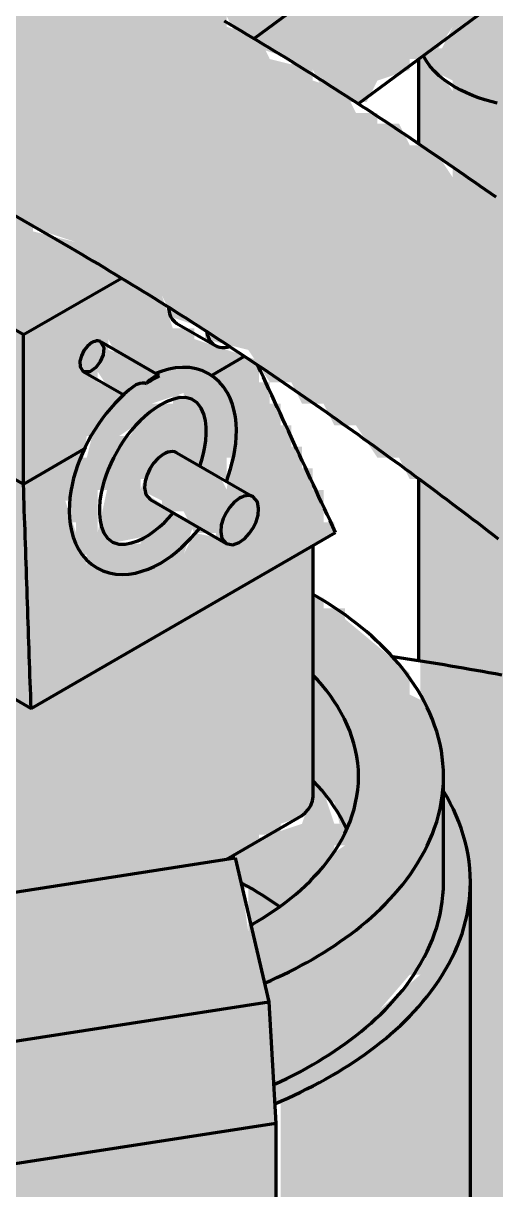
# Model space of a CAD drawing. Header units: millimetres. Extents: x 0 to 420, y 0 to 297.
# Drawn here: x 234.84 to 239.22, y 243.44 to 254.26 of the extents above; entities that cross this region are included whole.
import ezdxf

# ---------------------------------------------------------------- set-up
doc = ezdxf.new("R2010")
doc.units = ezdxf.units.MM
doc.layers.add('01-VISIBLE', color=7, linetype='CONTINUOUS', lineweight=70)
doc.layers.add('13-GRAFICA', color=30, linetype='CONTINUOUS', lineweight=18)

msp = doc.modelspace()

# ---------------------------------------------------------------- hatches: boundary and pattern name
at = {"layer": '13-GRAFICA', "true_color": 0xb21820}
h = msp.add_hatch(color=7, dxfattribs=at)
h.dxf.hatch_style = 1
h.paths.add_polyline_path([(218.526, 240.232), (218.526, 256.132), (218.426, 256.132), (218.426, 256.532), (218.326, 256.532), (218.226, 257.132), (218.126, 257.132), (218.126, 257.332), (218.026, 257.332), (217.826, 257.932), (217.626, 258.032), (217.626, 258.232), (217.326, 258.432), (217.326, 258.632), (217.126, 258.732), (217.126, 258.932), (216.826, 259.132), (216.826, 259.332), (216.626, 259.432), (216.626, 259.632), (216.426, 259.732), (216.426, 259.932), (216.326, 259.932), (216.326, 260.032), (216.126, 260.132), (216.126, 260.332), (215.926, 260.432), (215.826, 260.832), (215.626, 260.932), (215.526, 261.332), (215.326, 261.432), (215.326, 261.632), (215.226, 261.632), (215.226, 261.832), (215.126, 261.832), (215.126, 262.232), (215.026, 262.232), (215.026, 262.532), (214.926, 262.532), (214.926, 263.332), (215.026, 263.332), (215.026, 263.632), (215.126, 263.632), (215.226, 264.132), (215.326, 264.132), (215.626, 264.532), (216.126, 264.632), (216.126, 264.732), (216.426, 264.732), (216.426, 264.832), (218.026, 264.732), (218.026, 264.632), (218.326, 264.632), (218.326, 264.532), (218.626, 264.532), (218.626, 264.432), (218.826, 264.432), (218.826, 264.332), (219.126, 264.332), (219.126, 264.232), (219.326, 264.232), (219.326, 264.132), (219.826, 264.032), (219.926, 263.832), (220.126, 263.832), (220.126, 263.732), (220.326, 263.732), (220.326, 263.632), (220.526, 263.632), (220.526, 263.532), (220.726, 263.532), (220.726, 263.432), (221.326, 263.232), (221.426, 263.032), (222.026, 262.832), (222.126, 262.632), (222.526, 262.532), (222.626, 262.332), (222.826, 262.332), (222.826, 262.232), (223.226, 262.132), (223.326, 261.932), (223.926, 261.732), (224.026, 261.532), (224.626, 261.332), (224.726, 261.132), (225.126, 261.032), (225.226, 260.832), (225.426, 260.832), (225.426, 260.732), (225.826, 260.632), (225.926, 260.432), (226.526, 260.232), (226.626, 260.032), (227.026, 259.932), (227.126, 259.732), (227.326, 259.732), (227.326, 259.632), (227.726, 259.532), (227.826, 259.332), (228.426, 259.132), (228.526, 258.932), (229.126, 258.732), (229.226, 258.532), (229.626, 258.432), (229.726, 258.232), (229.926, 258.232), (229.926, 258.132), (230.326, 258.032), (230.426, 257.832), (231.026, 257.632), (231.126, 257.432), (231.726, 257.232), (231.826, 257.032), (232.226, 256.932), (232.326, 256.732), (232.926, 256.532), (233.026, 256.332), (233.626, 256.132), (233.726, 255.932), (234.126, 255.832), (234.226, 255.632), (234.826, 255.432), (234.926, 255.232), (235.526, 255.032), (235.626, 254.832), (236.226, 254.632), (236.326, 254.432), (236.726, 254.332), (236.726, 254.232), (237.026, 254.132), (237.126, 253.932), (237.526, 253.832), (237.526, 253.732), (237.826, 253.632), (237.926, 253.432), (238.126, 253.432), (238.126, 253.332), (238.326, 253.332), (238.426, 253.132), (238.626, 253.132), (238.826, 252.832), (239.026, 252.832), (239.126, 252.632), (239.326, 252.632), (239.526, 252.332), (239.726, 252.332), (239.826, 252.132), (240.026, 252.132), (240.226, 251.832), (240.426, 251.832), (240.626, 251.532), (240.826, 251.532), (241.126, 251.132), (241.326, 251.132), (241.526, 250.832), (241.726, 250.832), (241.726, 250.732), (241.826, 250.732), (242.126, 250.332), (242.326, 250.332), (242.826, 249.732), (243.026, 249.732), (243.726, 248.932), (243.926, 248.932), (243.926, 248.832), (246.026, 246.832), (246.026, 246.632), (246.826, 245.932), (246.826, 245.732), (246.926, 245.732), (246.926, 245.632), (247.126, 245.532), (247.126, 245.332), (247.526, 245.032), (247.526, 244.832), (247.826, 244.632), (247.826, 244.432), (248.026, 244.332), (248.026, 244.132), (248.226, 244.032), (248.226, 243.832), (248.526, 243.632), (248.526, 243.432), (248.726, 243.332), (248.726, 243.132), (248.926, 243.032), (248.926, 242.832), (249.026, 242.832), (249.026, 242.732), (249.226, 242.632), (249.226, 242.432), (249.426, 242.332), (249.426, 242.132), (249.526, 242.132), (249.626, 241.732), (249.826, 241.632), (249.826, 241.432), (249.926, 241.432), (249.926, 241.232), (250.026, 241.232), (250.026, 241.032), (250.126, 241.032), (250.126, 240.732), (250.226, 240.732), (250.326, 239.932), (250.426, 239.932), (250.426, 239.632), (250.526, 239.632), (250.526, 238.432), (250.626, 238.432), (250.626, 214.132), (250.526, 214.132), (250.526, 213.932), (250.326, 213.932), (250.326, 213.832), (250.126, 213.732), (250.126, 209.332), (249.526, 209.132), (249.426, 208.932), (248.826, 208.732), (248.726, 208.532), (248.326, 208.432), (248.226, 208.232), (247.626, 208.032), (247.626, 207.932), (247.326, 207.832), (247.326, 207.732), (247.026, 207.832), (247.026, 212.932), (247.126, 212.932), (247.126, 213.132), (247.326, 213.232), (247.326, 213.432), (247.526, 213.532), (247.526, 213.732), (247.826, 213.932), (247.826, 214.132), (247.926, 214.132), (248.026, 214.432), (248.126, 214.432), (248.126, 238.032), (248.026, 238.032), (248.026, 239.132), (247.926, 239.132), (247.826, 239.932), (247.726, 239.932), (247.726, 240.132), (247.626, 240.132), (247.426, 240.732), (247.226, 240.832), (247.226, 241.032), (247.026, 241.132), (247.026, 241.332), (246.826, 241.432), (246.826, 241.632), (246.526, 241.832), (246.526, 242.032), (246.326, 242.132), (246.326, 242.332), (246.126, 242.432), (246.126, 242.632), (245.826, 242.832), (245.826, 243.032), (245.626, 243.132), (245.626, 243.332), (245.326, 243.532), (245.326, 243.732), (245.226, 243.732), (245.226, 243.832), (244.926, 244.032), (244.926, 244.232), (244.626, 244.432), (244.626, 244.632), (244.526, 244.632), (241.926, 247.332), (241.726, 247.332), (241.126, 248.032), (240.926, 248.032), (240.426, 248.632), (240.226, 248.632), (240.026, 248.932), (239.826, 248.932), (239.526, 249.332), (239.326, 249.332), (239.126, 249.632), (238.926, 249.632), (238.626, 250.032), (238.426, 250.032), (238.326, 250.232), (238.126, 250.232), (237.926, 250.532), (237.726, 250.532), (237.626, 250.732), (237.426, 250.732), (237.326, 250.932), (237.126, 250.932), (236.926, 251.232), (236.526, 251.332), (236.526, 251.432), (236.226, 251.532), (236.126, 251.732), (235.726, 251.832), (235.626, 252.032), (235.426, 252.032), (235.326, 252.232), (234.726, 252.432), (234.626, 252.632), (234.026, 252.832), (233.926, 253.032), (233.526, 253.132), (233.426, 253.332), (232.826, 253.532), (232.726, 253.732), (232.126, 253.932), (232.026, 254.132), (231.426, 254.332), (231.326, 254.532), (230.926, 254.632), (230.826, 254.832), (230.226, 255.032), (230.126, 255.232), (229.526, 255.432), (229.426, 255.632), (228.826, 255.832), (228.726, 256.032), (228.326, 256.132), (228.226, 256.332), (227.626, 256.532), (227.526, 256.732), (226.926, 256.932), (226.826, 257.132), (226.426, 257.232), (226.326, 257.432), (226.126, 257.432), (226.126, 257.532), (225.726, 257.632), (225.626, 257.832), (225.026, 258.032), (224.926, 258.232), (224.326, 258.432), (224.226, 258.632), (223.826, 258.732), (223.726, 258.932), (223.526, 258.932), (223.526, 259.032), (223.126, 259.132), (223.026, 259.332), (222.426, 259.532), (222.326, 259.732), (221.726, 259.932), (221.626, 260.132), (221.426, 260.132), (221.426, 260.232), (221.226, 260.232), (221.126, 260.432), (220.526, 260.632), (220.426, 260.832), (220.226, 260.832), (220.226, 260.932), (219.626, 261.132), (219.526, 261.332), (219.326, 261.332), (219.326, 261.432), (219.126, 261.432), (219.126, 261.532), (218.926, 261.532), (218.926, 261.632), (218.726, 261.632), (218.726, 261.732), (218.126, 261.932), (218.126, 261.732), (218.326, 261.632), (218.326, 261.432), (218.526, 261.332), (218.526, 261.132), (218.826, 260.932), (218.826, 260.732), (219.026, 260.632), (219.026, 260.432), (219.326, 260.232), (219.326, 260.032), (219.526, 259.932), (219.526, 259.732), (219.626, 259.732), (219.726, 259.432), (219.926, 259.332), (220.026, 258.932), (220.226, 258.832), (220.226, 258.632), (220.326, 258.632), (220.326, 258.432), (220.426, 258.432), (220.426, 258.232), (220.526, 258.232), (220.526, 258.032), (220.626, 258.032), (220.726, 257.332), (220.826, 257.332), (220.826, 256.932), (220.926, 256.932), (220.926, 256.532), (221.026, 256.532), (221.026, 255.232), (221.126, 255.232), (221.126, 242.532), (221.026, 242.532), (220.826, 242.232), (220.626, 242.232), (220.626, 242.132), (220.526, 242.132), (219.526, 241.032), (219.326, 241.032), (218.626, 240.232)])
h = msp.add_hatch(color=7, dxfattribs=at)
h.dxf.hatch_style = 1
h.paths.add_polyline_path([(237.026, 254.132), (236.826, 254.132), (236.726, 254.332), (236.326, 254.432), (236.326, 254.632), (236.526, 254.632), (236.726, 254.932), (236.926, 254.932), (237.126, 255.232), (237.326, 255.232), (237.526, 255.532), (237.726, 255.532), (237.926, 255.832), (238.126, 255.832), (238.326, 256.132), (238.526, 256.132), (238.626, 256.332), (238.826, 256.332), (239.026, 256.632), (239.226, 256.632), (239.426, 256.932), (239.626, 256.932), (239.826, 257.232), (240.026, 257.232), (240.226, 257.532), (240.426, 257.532), (240.626, 257.832), (240.826, 257.832), (240.926, 258.032), (241.126, 258.032), (241.326, 258.332), (241.526, 258.332), (241.726, 258.632), (241.926, 258.632), (242.126, 258.932), (242.326, 258.932), (242.526, 259.232), (242.726, 259.232), (242.726, 259.332), (242.926, 259.432), (242.926, 259.632), (242.726, 259.632), (242.726, 259.732), (242.526, 259.832), (242.526, 260.632), (242.626, 260.632), (242.726, 261.032), (242.926, 261.132), (242.926, 261.332), (243.126, 261.332), (243.226, 261.532), (243.826, 261.632), (243.826, 261.532), (244.226, 261.432), (244.326, 261.232), (244.926, 261.032), (245.026, 260.832), (245.426, 260.732), (245.526, 260.532), (246.126, 260.332), (246.226, 260.132), (246.826, 259.932), (246.826, 259.832), (247.126, 259.632), (247.126, 258.832), (247.026, 258.832), (247.026, 258.632), (246.926, 258.632), (246.926, 258.432), (246.726, 258.332), (246.626, 258.032), (246.426, 258.032), (246.426, 257.932), (246.226, 257.932), (246.226, 257.832), (245.826, 257.832), (245.726, 258.032), (245.526, 258.032), (245.526, 258.132), (245.126, 258.232), (245.026, 258.432), (244.626, 258.532), (244.426, 258.232), (244.226, 258.232), (244.226, 258.132), (244.126, 258.132), (244.026, 257.932), (243.826, 257.932), (243.626, 257.632), (243.426, 257.632), (243.326, 257.432), (243.126, 257.432), (242.926, 257.132), (242.726, 257.132), (242.526, 256.832), (242.326, 256.832), (242.126, 256.532), (241.926, 256.532), (241.926, 256.432), (241.826, 256.432), (241.726, 256.232), (241.526, 256.232), (241.326, 255.932), (241.126, 255.932), (241.026, 255.732), (240.826, 255.732), (240.626, 255.432), (240.426, 255.432), (240.226, 255.132), (240.026, 255.132), (239.826, 254.832), (239.626, 254.832), (239.426, 254.532), (239.226, 254.532), (239.026, 254.232), (238.826, 254.232), (238.626, 253.932), (238.426, 253.932), (238.426, 253.832), (238.126, 253.732), (238.026, 253.532), (237.826, 253.532), (237.826, 253.632), (237.626, 253.632), (237.526, 253.832), (237.326, 253.832), (237.326, 253.932), (237.026, 254.032)])
at = {"layer": '13-GRAFICA', "true_color": 0x202020}
h = msp.add_hatch(color=7, dxfattribs=at)
h.dxf.hatch_style = 1
h.paths.add_polyline_path([(238.626, 254.032), (238.726, 254.032), (238.826, 254.232), (239.026, 254.232), (239.226, 254.532), (239.426, 254.532), (239.626, 254.832), (239.826, 254.832), (240.026, 255.132), (240.226, 255.132), (240.426, 255.432), (240.626, 255.432), (240.626, 255.532), (240.826, 255.632), (240.826, 253.932), (240.726, 253.932), (240.526, 253.632), (239.526, 253.432), (239.526, 253.532), (239.026, 253.532), (239.026, 253.632), (238.826, 253.632), (238.826, 253.732), (238.626, 253.832)])
h = msp.add_hatch(color=7, dxfattribs=at)
h.dxf.hatch_style = 1
h.paths.add_polyline_path([(239.826, 252.132), (239.726, 252.332), (239.526, 252.332), (239.326, 252.632), (239.126, 252.632), (239.026, 252.832), (238.826, 252.832), (238.826, 252.932), (238.526, 253.132), (238.526, 253.932), (238.626, 253.932), (238.826, 253.632), (239.026, 253.632), (239.026, 253.532), (239.526, 253.532), (239.526, 253.432), (240.326, 253.532), (240.326, 253.632), (240.526, 253.632), (240.526, 253.732), (240.826, 253.932), (240.826, 251.532), (240.626, 251.532), (240.426, 251.832), (240.126, 251.932), (240.026, 252.132)])
at = {"layer": '13-GRAFICA', "true_color": 0xcba23e}
h = msp.add_hatch(color=7, dxfattribs=at)
h.dxf.hatch_style = 1
h.paths.add_polyline_path([(233.926, 249.332), (233.726, 249.432), (233.726, 249.632), (233.626, 249.632), (233.226, 250.132), (233.026, 250.132), (232.926, 250.332), (232.526, 250.412), (232.526, 253.032), (232.526, 253.132), (232.526, 253.232), (232.626, 253.232), (232.626, 253.132), (233.226, 253.432), (233.226, 253.332), (233.426, 253.332), (233.526, 253.132), (233.726, 253.132), (233.726, 253.032), (234.026, 252.932), (233.826, 252.632), (233.626, 252.632), (233.526, 252.432), (233.326, 252.432), (233.426, 251.232), (233.526, 251.232), (233.726, 250.932), (233.926, 250.932), (233.926, 251.932), (234.226, 252.032), (234.226, 252.132), (234.426, 252.132), (234.426, 252.232), (234.726, 252.332), (234.726, 252.432), (234.926, 252.432), (234.926, 252.332), (235.226, 252.257), (235.226, 249.832), (235.226, 246.232), (234.626, 246.232), (234.626, 246.132), (234.026, 246.132), (234.026, 246.032), (233.826, 246.032), (233.826, 246.232), (234.126, 246.332), (234.126, 246.432), (234.426, 246.632), (234.426, 246.932), (234.526, 246.932), (234.526, 248.032), (234.426, 248.032), (234.426, 248.332), (234.326, 248.332), (234.326, 248.632), (234.226, 248.632), (234.026, 249.232), (233.926, 249.232)])
h = msp.add_hatch(color=7, dxfattribs=at)
h.dxf.hatch_style = 1
h.paths.add_polyline_path([(235.326, 252.232), (235.426, 252.032), (235.626, 252.032), (235.726, 251.832), (236.126, 251.732), (236.226, 251.432), (236.426, 251.432), (236.426, 251.332), (237.026, 251.132), (237.026, 250.932), (237.026, 249.832), (236.726, 249.932), (236.826, 250.732), (236.726, 250.732), (236.626, 251.032), (235.926, 251.032), (235.926, 251.132), (235.726, 251.132), (235.626, 251.332), (235.426, 251.332), (235.326, 251.032), (235.526, 251.032), (235.526, 250.932), (235.726, 250.832), (235.726, 250.732), (235.526, 250.632), (235.526, 250.432), (235.426, 250.432), (235.326, 249.832), (235.226, 249.832), (235.226, 252.257)])
at = {"layer": '13-GRAFICA', "true_color": 0xd6d9de}
h = msp.add_hatch(color=7, dxfattribs=at)
h.dxf.hatch_style = 1
h.paths.add_polyline_path([(235.926, 249.132), (235.426, 249.232), (235.426, 249.332), (235.326, 249.332), (235.326, 249.632), (235.226, 249.632), (235.326, 250.232), (235.426, 250.232), (235.526, 250.632), (235.726, 250.732), (235.526, 251.032), (235.326, 251.032), (235.426, 251.332), (235.626, 251.332), (235.626, 251.232), (235.926, 251.132), (235.926, 251.032), (236.626, 251.032), (236.726, 250.732), (236.826, 250.732), (236.826, 250.232), (236.726, 250.232), (236.726, 250.032), (236.526, 250.132), (236.526, 250.732), (236.326, 250.732), (236.326, 250.832), (236.026, 250.732), (236.026, 250.632), (235.726, 250.432), (235.626, 249.932), (235.526, 249.932), (235.526, 249.532), (235.626, 249.532), (235.626, 249.432), (235.926, 249.432), (235.926, 249.532), (236.126, 249.532), (236.226, 249.732), (236.426, 249.632), (236.326, 249.332), (235.926, 249.232)])
at = {"layer": '13-GRAFICA', "true_color": 0xcba23e}
h = msp.add_hatch(color=7, dxfattribs=at)
h.dxf.hatch_style = 1
h.paths.add_polyline_path([(237.126, 250.932), (237.126, 250.732), (237.226, 250.732), (237.226, 250.532), (237.326, 250.532), (237.326, 250.332), (237.426, 250.332), (237.426, 250.132), (237.526, 250.132), (237.526, 249.932), (237.626, 249.932), (237.626, 249.632), (237.726, 249.632), (237.726, 249.532), (237.526, 249.432), (237.526, 246.932), (237.226, 246.832), (237.226, 246.732), (237.026, 246.732), (237.026, 249.832), (237.026, 250.932)])
h = msp.add_hatch(color=7, dxfattribs=at)
h.dxf.hatch_style = 1
h.paths.add_polyline_path([(235.726, 250.432), (235.826, 250.432), (236.026, 250.732), (236.226, 250.732), (236.226, 250.832), (236.526, 250.732), (236.526, 250.132), (236.426, 250.132), (236.426, 250.232), (236.026, 250.232), (236.026, 250.032), (235.926, 250.032), (235.926, 249.932), (236.226, 249.732), (236.126, 249.532), (235.626, 249.432), (235.626, 249.532), (235.526, 249.532)])
at = {"layer": '13-GRAFICA', "true_color": 0xffd200}
h = msp.add_hatch(color=7, dxfattribs=at)
h.dxf.hatch_style = 1
h.paths.add_polyline_path([(236.626, 249.532), (236.426, 249.532), (236.326, 249.732), (236.126, 249.732), (236.126, 249.832), (235.926, 249.932), (236.026, 250.232), (236.426, 250.232), (236.426, 250.132), (236.626, 250.132), (236.726, 249.932), (237.026, 249.832), (236.926, 249.432), (236.626, 249.432)])
at = {"layer": '13-GRAFICA', "true_color": 0x202020}
h = msp.add_hatch(color=7, dxfattribs=at)
h.dxf.hatch_style = 1
h.paths.add_polyline_path([(238.526, 250.032), (238.626, 250.032), (238.926, 249.632), (239.126, 249.632), (239.326, 249.332), (239.526, 249.332), (239.826, 248.932), (240.026, 248.932), (240.226, 248.632), (240.426, 248.632), (240.426, 248.532), (240.526, 248.532), (240.926, 248.032), (241.126, 248.032), (241.426, 247.632), (240.026, 247.732), (240.026, 247.832), (238.626, 247.832), (238.626, 247.932), (238.526, 247.932)])
at = {"layer": '13-GRAFICA', "true_color": 0xcba23e}
h = msp.add_hatch(color=7, dxfattribs=at)
h.dxf.hatch_style = 1
h.paths.add_polyline_path([(237.026, 246.632), (236.826, 246.632), (236.826, 246.532), (236.626, 246.532), (236.626, 246.432), (235.926, 246.432), (235.926, 246.332), (235.326, 246.332), (235.326, 246.232), (235.226, 246.232), (235.226, 249.832), (235.426, 249.232), (235.926, 249.132), (235.926, 249.232), (236.326, 249.332), (236.426, 249.532), (236.926, 249.432), (237.026, 249.832), (237.026, 246.732)])
h = msp.add_hatch(color=7, dxfattribs=at)
h.dxf.hatch_style = 1
h.paths.add_polyline_path([(237.126, 245.332), (237.026, 245.332), (237.026, 245.832), (236.926, 245.832), (236.926, 245.932), (237.126, 245.932), (237.326, 246.232), (237.526, 246.232), (237.526, 246.432), (237.826, 246.632), (237.726, 247.032), (237.526, 247.132), (237.526, 248.932), (237.626, 248.932), (237.626, 248.832), (237.826, 248.832), (237.826, 248.732), (238.426, 248.232), (238.426, 248.032), (238.626, 247.932), (238.626, 247.632), (238.726, 247.632), (238.726, 245.932), (238.626, 245.932), (238.526, 245.432), (238.426, 245.432), (237.826, 244.732), (237.626, 244.732), (237.526, 244.532), (237.226, 244.532), (237.226, 244.432), (237.126, 244.432)])
at = {"layer": '13-GRAFICA', "true_color": 0xb21820}
h = msp.add_hatch(color=7, dxfattribs=at)
h.dxf.hatch_style = 1
h.paths.add_polyline_path([(219.526, 241.032), (220.626, 242.232), (220.826, 242.232), (221.826, 243.332), (222.026, 243.332), (223.126, 244.532), (223.326, 244.532), (224.426, 245.732), (224.626, 245.732), (224.626, 245.832), (224.726, 245.832), (225.626, 246.832), (225.826, 246.832), (226.026, 247.132), (226.626, 247.132), (226.626, 247.232), (227.226, 247.232), (227.226, 247.332), (227.926, 247.332), (227.926, 247.432), (230.026, 247.432), (230.026, 247.532), (230.426, 247.532), (230.426, 247.032), (230.326, 247.032), (230.326, 246.732), (230.226, 246.732), (230.226, 242.832), (230.326, 242.832), (230.526, 242.232), (230.626, 242.232), (231.126, 241.632), (231.726, 241.432), (231.826, 241.232), (232.126, 241.232), (232.126, 241.132), (232.426, 241.132), (232.426, 241.032), (232.726, 241.032), (232.726, 240.932), (233.726, 240.832), (233.726, 240.732), (235.326, 240.732), (235.326, 240.832), (236.026, 240.832), (236.026, 240.932), (236.826, 241.032), (236.826, 241.132), (237.026, 241.132), (237.026, 241.232), (237.326, 241.232), (237.326, 241.332), (237.726, 241.432), (237.726, 241.532), (238.026, 241.632), (238.226, 241.932), (238.426, 241.932), (238.426, 242.132), (238.726, 242.332), (238.726, 242.532), (238.826, 242.532), (238.826, 242.732), (238.926, 242.732), (238.926, 243.132), (239.026, 243.132), (239.026, 246.232), (238.926, 246.232), (238.926, 246.832), (238.826, 246.832), (238.826, 247.032), (238.726, 247.032), (238.726, 247.632), (238.626, 247.632), (238.626, 247.832), (240.026, 247.832), (240.026, 247.732), (240.826, 247.732), (240.826, 247.632), (241.426, 247.632), (241.426, 247.532), (241.626, 247.532), (241.826, 247.232), (242.026, 247.232), (242.026, 247.132), (244.626, 244.632), (244.626, 244.432), (244.926, 244.232), (244.926, 244.032), (245.326, 243.732), (245.326, 243.532), (245.626, 243.332), (245.626, 243.132), (245.826, 243.032), (245.826, 242.832), (246.126, 242.632), (246.126, 242.432), (246.326, 242.332), (246.326, 242.132), (246.526, 242.032), (246.526, 241.832), (246.826, 241.632), (246.826, 241.432), (247.026, 241.332), (247.026, 241.132), (247.226, 241.032), (247.226, 240.832), (247.426, 240.732), (247.426, 240.532), (247.526, 240.532), (247.526, 240.332), (247.626, 240.332), (247.626, 240.132), (247.726, 240.132), (247.726, 239.932), (247.826, 239.932), (247.826, 239.532), (247.926, 239.532), (247.926, 239.132), (248.026, 239.132), (248.026, 238.032), (248.126, 238.032), (248.126, 225.332), (247.826, 225.232), (247.826, 225.132), (247.626, 225.132), (247.626, 225.032), (247.426, 225.032), (247.426, 224.932), (247.226, 224.932), (247.226, 224.832), (246.926, 224.832), (246.926, 224.732), (246.726, 224.732), (246.726, 224.632), (246.526, 224.632), (246.526, 224.532), (246.326, 224.532), (246.326, 224.432), (246.126, 224.432), (246.126, 224.332), (245.826, 224.332), (245.826, 224.232), (245.626, 224.232), (245.626, 224.132), (245.426, 224.132), (245.426, 224.032), (245.226, 224.032), (245.226, 223.932), (245.026, 223.932), (245.026, 223.832), (244.726, 223.832), (244.726, 223.732), (244.226, 223.632), (244.226, 223.532), (243.426, 223.432), (243.426, 223.332), (243.126, 223.332), (243.126, 223.232), (242.726, 223.232), (242.726, 223.132), (242.326, 223.132), (242.326, 223.032), (241.926, 223.032), (241.926, 222.932), (240.726, 222.732), (240.726, 222.632), (240.426, 222.632), (240.426, 222.532), (238.726, 222.432), (238.726, 222.332), (237.726, 222.332), (237.726, 222.232), (236.826, 222.232), (236.826, 222.132), (235.826, 222.132), (235.826, 222.032), (235.326, 222.032), (235.326, 222.132), (230.826, 222.232), (230.826, 222.332), (229.726, 222.432), (229.726, 222.532), (229.226, 222.532), (229.226, 222.632), (228.626, 222.632), (228.626, 222.732), (228.126, 222.732), (228.126, 222.832), (226.926, 222.932), (226.926, 223.032), (226.626, 223.032), (226.626, 223.132), (226.326, 223.132), (226.326, 223.232), (226.026, 223.232), (226.026, 223.332), (225.726, 223.332), (225.726, 223.432), (224.826, 223.632), (224.826, 223.732), (224.626, 223.732), (224.626, 223.832), (224.326, 223.832), (224.326, 223.932), (224.026, 223.932), (224.026, 224.032), (223.726, 224.032), (223.726, 224.132), (222.826, 224.332), (222.726, 224.532), (222.126, 224.732), (222.026, 224.932), (221.626, 225.032), (221.526, 225.232), (220.926, 225.432), (220.826, 225.632), (220.226, 225.832), (220.126, 226.032), (219.726, 226.132), (219.426, 226.532), (219.226, 226.532), (219.226, 226.632), (217.026, 228.732), (217.026, 228.932), (216.926, 228.932), (216.926, 229.132), (216.726, 229.232), (216.726, 229.432), (216.626, 229.432), (216.426, 230.032), (216.226, 230.132), (216.226, 230.332), (216.126, 230.332), (216.126, 230.532), (216.026, 230.532), (216.026, 230.732), (215.926, 230.732), (215.726, 231.332), (215.626, 231.332), (215.526, 231.632), (215.426, 231.632), (215.126, 234.632), (215.226, 234.632), (215.226, 235.032), (215.326, 235.032), (215.326, 235.332), (215.426, 235.332), (215.426, 235.632), (215.526, 235.632), (215.526, 236.032), (215.626, 236.032), (215.626, 236.332), (215.726, 236.332), (215.826, 237.032), (215.926, 237.032), (216.026, 237.432), (216.526, 237.832), (216.526, 238.032), (216.926, 238.332), (216.926, 238.532), (217.326, 238.832), (217.326, 239.032), (217.826, 239.432), (217.826, 239.632), (217.926, 239.632), (218.126, 239.932), (218.326, 239.932), (219.326, 241.032)])
h = msp.add_hatch(color=7, dxfattribs=at)
h.dxf.hatch_style = 1
h.paths.add_polyline_path([(236.826, 246.232), (236.826, 246.632), (237.426, 246.832), (237.526, 247.132), (237.626, 247.132), (237.726, 246.832), (237.826, 246.832), (237.826, 246.632), (237.726, 246.632), (237.726, 246.532), (237.526, 246.432), (237.526, 246.232), (237.326, 246.232), (237.126, 245.932), (236.926, 245.932), (236.926, 246.232)])
h = msp.add_hatch(color=7, dxfattribs=at)
h.dxf.hatch_style = 1
h.paths.add_polyline_path([(230.226, 246.732), (230.326, 246.732), (230.326, 247.032), (230.426, 247.032), (230.526, 245.732), (230.626, 245.732), (230.726, 245.332), (230.826, 245.332), (231.226, 244.832), (231.426, 244.832), (231.526, 244.632), (231.726, 244.632), (231.726, 244.532), (231.926, 244.532), (231.926, 244.432), (232.126, 244.432), (232.126, 244.332), (232.426, 244.332), (232.426, 244.232), (232.626, 244.232), (232.626, 244.132), (233.626, 244.032), (233.626, 243.932), (234.226, 243.932), (234.226, 243.732), (234.326, 243.732), (234.326, 241.932), (234.426, 241.932), (234.426, 242.032), (235.026, 242.032), (235.026, 242.132), (235.626, 242.132), (235.626, 242.232), (236.326, 242.232), (236.326, 242.332), (237.226, 242.432), (237.226, 244.232), (237.126, 244.232), (237.126, 244.432), (237.226, 244.432), (237.226, 244.532), (237.526, 244.532), (237.626, 244.732), (237.826, 244.732), (237.826, 244.832), (238.526, 245.432), (238.626, 245.932), (238.726, 245.932), (238.726, 247.032), (238.826, 247.032), (238.826, 246.832), (238.926, 246.832), (238.926, 246.232), (239.026, 246.232), (239.026, 243.132), (238.926, 243.132), (238.926, 242.732), (238.826, 242.732), (238.726, 242.332), (238.426, 242.132), (238.426, 241.932), (238.226, 241.932), (238.026, 241.632), (237.826, 241.632), (237.726, 241.432), (237.526, 241.432), (237.526, 241.332), (237.326, 241.332), (237.326, 241.232), (237.026, 241.232), (237.026, 241.132), (236.426, 241.032), (236.426, 240.932), (236.026, 240.932), (236.026, 240.832), (235.326, 240.832), (235.326, 240.732), (233.726, 240.732), (233.726, 240.832), (232.726, 240.932), (232.726, 241.032), (231.826, 241.232), (231.726, 241.432), (231.126, 241.632), (231.126, 241.732), (230.526, 242.232), (230.526, 242.432), (230.426, 242.432), (230.426, 242.632), (230.326, 242.632), (230.326, 242.832), (230.226, 242.832)])
at = {"layer": '13-GRAFICA', "true_color": 0xc81e2d}
h = msp.add_hatch(color=7, dxfattribs=at)
h.dxf.hatch_style = 1
h.paths.add_polyline_path([(234.326, 241.932), (234.226, 244.932), (234.126, 244.932), (234.126, 245.332), (234.026, 245.332), (233.926, 246.032), (234.026, 246.032), (234.026, 246.132), (234.626, 246.132), (234.626, 246.232), (235.326, 246.232), (235.326, 246.332), (235.926, 246.332), (235.926, 246.432), (236.626, 246.432), (236.626, 246.532), (236.826, 246.532), (236.926, 245.832), (237.026, 245.832), (237.026, 245.332), (237.126, 245.332), (237.226, 242.432), (236.326, 242.332), (236.326, 242.232), (235.626, 242.232), (235.626, 242.132), (235.026, 242.132), (235.026, 242.032), (234.426, 242.032), (234.426, 241.932)])

# ---------------------------------------------------------------- linework, layer by layer
at = {"layer": '01-VISIBLE'}
for p, q in [((219.905, 261.053), (235.278, 252.178)), ((236.981, 254.122), (244.583, 259.744)), ((237.948, 253.517), (244.727, 258.531)), ((238.507, 253.931), (238.507, 253.147)), ((233.919, 251.904), (234.838, 251.373)), ((234.838, 251.373), (235.748, 251.899)), ((236.264, 251.476), (236.618, 251.272)), ((234.838, 249.985), (234.838, 251.373)), ((235.554, 251.308), (236.069, 251.011)), ((236.584, 250.994), (236.892, 251.172)), ((235.394, 251.031), (235.769, 250.815)), ((236.071, 250.697), (236.149, 250.742)), ((233.919, 250.516), (234.838, 249.985)), ((234.838, 249.985), (235.403, 250.312)), ((236.264, 250.275), (236.971, 249.867)), ((238.507, 250.038), (238.507, 248.345)), ((236.014, 249.842), (236.721, 249.434)), ((237.384, 249.332), (237.737, 249.536)), ((237.53, 247.087), (237.53, 249.417)), ((235.262, 248.108), (237.384, 249.332)), ((234.555, 248.108), (234.909, 247.903)), ((234.909, 247.903), (235.262, 248.108)), ((238.741, 246.291), (238.741, 247.271)), ((236.726, 246.503), (237.384, 246.883)), ((233.906, 246.067), (236.804, 246.515)), ((236.804, 246.515), (237.119, 245.179)), ((238.991, 243.27), (238.991, 246.291)), ((234.221, 244.73), (237.119, 245.179)), ((237.119, 245.179), (237.184, 244.05)), ((237.184, 244.05), (234.286, 243.602)), ((237.184, 244.05), (237.184, 242.415))]:
    msp.add_line(p, q, dxfattribs=at)
for points in [[(236.704, 254.286), (236.756, 254.256), (236.808, 254.225), (236.859, 254.195), (236.911, 254.164), (236.963, 254.133), (237.014, 254.102), (237.066, 254.071), (237.117, 254.04), (237.168, 254.008), (237.22, 253.977), (237.271, 253.946), (237.322, 253.914), (237.373, 253.882), (237.424, 253.85), (237.475, 253.819), (237.526, 253.787), (237.577, 253.755), (237.628, 253.722), (237.679, 253.69), (237.729, 253.658), (237.78, 253.625), (237.831, 253.593), (237.881, 253.56), (237.932, 253.528), (237.982, 253.495), (238.033, 253.462), (238.083, 253.429), (238.133, 253.396), (238.183, 253.363), (238.234, 253.33), (238.284, 253.297), (238.334, 253.263), (238.384, 253.23), (238.434, 253.196), (238.484, 253.163), (238.534, 253.129), (238.583, 253.096), (238.633, 253.062), (238.683, 253.028), (238.733, 252.994), (238.782, 252.96), (238.832, 252.926), (238.881, 252.892), (238.931, 252.858), (238.98, 252.823), (239.03, 252.789), (239.079, 252.755), (239.128, 252.72), (239.177, 252.686), (239.227, 252.651)], [(239.24, 253.521), (239.181, 253.536), (239.124, 253.553), (239.066, 253.572), (239.01, 253.593), (238.955, 253.617), (238.9, 253.643), (238.848, 253.672), (238.796, 253.704), (238.747, 253.738), (238.701, 253.776), (238.657, 253.818), (238.617, 253.863), (238.581, 253.912), (238.552, 253.964)], [(239.24, 253.521), (239.181, 253.536), (239.124, 253.553), (239.066, 253.572), (239.01, 253.593), (238.955, 253.617), (238.9, 253.643), (238.848, 253.672), (238.796, 253.704), (238.747, 253.738), (238.701, 253.776), (238.657, 253.818), (238.617, 253.863), (238.581, 253.912), (238.552, 253.964)], [(235.278, 252.178), (235.33, 252.147), (235.382, 252.117), (235.434, 252.087), (235.485, 252.056), (235.537, 252.026), (235.589, 251.995), (235.64, 251.964), (235.692, 251.933), (235.743, 251.902), (235.794, 251.871), (235.846, 251.84), (235.897, 251.809), (235.948, 251.777), (235.999, 251.746), (236.05, 251.714), (236.101, 251.682), (236.152, 251.65), (236.203, 251.618), (236.254, 251.586), (236.304, 251.554), (236.355, 251.522), (236.406, 251.489), (236.456, 251.457), (236.507, 251.424), (236.557, 251.392), (236.607, 251.359), (236.658, 251.326), (236.708, 251.293), (236.758, 251.26), (236.808, 251.227), (236.858, 251.194), (236.908, 251.161), (236.958, 251.128), (237.008, 251.094), (237.058, 251.061), (237.108, 251.027), (237.158, 250.994), (237.207, 250.96), (237.257, 250.926), (237.307, 250.892), (237.356, 250.858), (237.406, 250.824), (237.455, 250.79), (237.504, 250.756), (237.554, 250.722), (237.603, 250.687), (237.652, 250.653), (237.701, 250.618), (237.75, 250.584), (237.8, 250.549), (237.849, 250.514), (237.898, 250.48), (237.946, 250.445), (237.995, 250.41), (238.044, 250.375), (238.093, 250.34), (238.142, 250.305), (238.19, 250.27), (238.239, 250.234), (238.287, 250.199), (238.336, 250.164), (238.384, 250.128), (238.433, 250.093), (238.481, 250.057), (238.529, 250.021), (238.578, 249.985), (238.626, 249.95), (238.674, 249.914), (238.722, 249.878), (238.77, 249.842), (238.818, 249.806), (238.866, 249.77), (238.914, 249.733), (238.962, 249.697), (239.01, 249.661), (239.058, 249.625), (239.105, 249.588), (239.153, 249.552), (239.201, 249.515), (239.248, 249.478)], [(236.183, 251.631), (236.187, 251.601), (236.194, 251.571), (236.205, 251.543), (236.22, 251.517), (236.24, 251.494), (236.264, 251.476)], [(235.394, 251.031), (235.459, 251.031), (235.514, 251.07), (235.554, 251.123), (235.581, 251.185), (235.587, 251.252), (235.554, 251.308)], [(235.554, 251.308), (235.542, 251.313), (235.528, 251.315), (235.514, 251.315), (235.5, 251.311), (235.487, 251.306), (235.474, 251.3)], [(236.539, 251.404), (236.544, 251.378), (236.553, 251.352), (236.564, 251.329), (236.578, 251.307), (236.597, 251.287), (236.618, 251.272)], [(235.474, 251.3), (235.433, 251.267), (235.4, 251.225), (235.376, 251.178), (235.363, 251.126), (235.365, 251.073), (235.394, 251.031)], [(236.618, 251.272), (236.639, 251.262), (236.662, 251.256), (236.685, 251.253), (236.708, 251.254), (236.731, 251.257), (236.754, 251.263)], [(237.737, 249.536), (237.711, 249.592), (237.686, 249.647), (237.66, 249.703), (237.634, 249.758), (237.608, 249.814), (237.583, 249.869), (237.557, 249.925), (237.531, 249.98), (237.505, 250.036), (237.48, 250.091), (237.454, 250.146), (237.428, 250.202), (237.402, 250.257), (237.376, 250.313), (237.351, 250.368), (237.325, 250.424), (237.299, 250.479), (237.273, 250.535), (237.248, 250.59), (237.222, 250.646), (237.196, 250.701), (237.17, 250.757), (237.144, 250.812), (237.119, 250.867), (237.093, 250.923), (237.067, 250.978), (237.041, 251.034), (237.016, 251.089)], [(236.099, 250.988), (236.089, 250.989), (236.079, 250.988), (236.068, 250.986), (236.059, 250.982), (236.049, 250.978), (236.04, 250.973)], [(236.099, 250.988), (236.089, 250.983), (236.079, 250.978), (236.069, 250.973), (236.06, 250.968), (236.05, 250.963), (236.04, 250.957)], [(236.065, 251.012), (236.066, 251.012), (236.066, 251.012), (236.067, 251.012), (236.067, 251.012), (236.068, 251.011), (236.069, 251.011)], [(236.56, 251.009), (236.503, 251.036), (236.442, 251.056), (236.379, 251.067), (236.315, 251.069), (236.251, 251.065), (236.188, 251.053), (236.126, 251.035), (236.066, 251.012)], [(236.069, 251.011), (236.074, 251.007), (236.078, 251.003), (236.083, 250.999), (236.088, 250.995), (236.094, 250.992), (236.099, 250.988)], [(236.723, 250.011), (236.744, 250.068), (236.762, 250.126), (236.778, 250.185), (236.792, 250.244), (236.803, 250.304), (236.811, 250.364), (236.815, 250.425), (236.817, 250.486), (236.814, 250.547), (236.807, 250.608), (236.796, 250.667), (236.779, 250.726), (236.757, 250.783), (236.73, 250.837), (236.696, 250.888), (236.656, 250.934), (236.611, 250.975), (236.56, 251.009)], [(235.87, 250.898), (235.821, 250.86), (235.774, 250.82), (235.73, 250.778), (235.687, 250.734), (235.646, 250.688), (235.606, 250.64), (235.569, 250.591), (235.534, 250.541), (235.5, 250.49), (235.468, 250.437), (235.439, 250.383), (235.411, 250.328), (235.385, 250.272), (235.361, 250.215), (235.34, 250.158), (235.321, 250.099), (235.304, 250.04), (235.29, 249.98), (235.279, 249.92), (235.27, 249.859), (235.265, 249.797), (235.264, 249.736), (235.266, 249.674), (235.273, 249.613), (235.284, 249.553), (235.3, 249.493), (235.322, 249.436), (235.35, 249.381), (235.383, 249.329), (235.423, 249.283), (235.469, 249.242), (235.52, 249.207)], [(235.87, 250.898), (235.886, 250.909), (235.904, 250.917), (235.923, 250.923), (235.943, 250.927), (235.963, 250.927), (235.981, 250.92)], [(236.04, 250.973), (236.029, 250.966), (236.018, 250.958), (236.008, 250.95), (235.999, 250.94), (235.99, 250.931), (235.981, 250.92)], [(236.04, 250.957), (236.03, 250.951), (236.02, 250.945), (236.01, 250.939), (236.001, 250.933), (235.991, 250.927), (235.981, 250.92)], [(236.477, 250.153), (236.495, 250.211), (236.511, 250.271), (236.523, 250.331), (236.532, 250.392), (236.536, 250.453), (236.535, 250.515), (236.529, 250.576), (236.514, 250.635), (236.49, 250.692), (236.453, 250.741), (236.403, 250.775), (236.343, 250.789), (236.282, 250.786), (236.222, 250.772), (236.165, 250.75), (236.11, 250.722)], [(236.11, 250.722), (236.059, 250.689), (236.011, 250.653), (235.964, 250.614), (235.921, 250.573), (235.879, 250.529), (235.84, 250.483), (235.802, 250.436), (235.767, 250.387), (235.734, 250.336), (235.704, 250.284), (235.675, 250.231), (235.649, 250.176), (235.625, 250.121), (235.604, 250.064), (235.586, 250.007), (235.57, 249.948), (235.558, 249.889), (235.549, 249.83), (235.544, 249.769), (235.544, 249.709), (235.55, 249.649), (235.563, 249.59), (235.585, 249.534), (235.619, 249.484), (235.666, 249.447), (235.723, 249.428), (235.784, 249.428), (235.843, 249.439), (235.9, 249.459), (235.954, 249.485), (236.006, 249.516), (236.055, 249.551), (236.102, 249.589), (236.147, 249.63), (236.189, 249.673), (236.229, 249.718)], [(236.139, 250.263), (236.089, 250.226), (236.047, 250.18), (236.012, 250.128), (235.986, 250.072), (235.968, 250.012), (235.962, 249.95), (235.975, 249.889), (236.014, 249.842)], [(236.264, 250.275), (236.244, 250.284), (236.222, 250.287), (236.2, 250.286), (236.179, 250.281), (236.159, 250.273), (236.139, 250.263)], [(234.909, 247.903), (234.907, 247.965), (234.905, 248.026), (234.903, 248.087), (234.9, 248.148), (234.898, 248.21), (234.896, 248.271), (234.894, 248.332), (234.892, 248.393), (234.89, 248.455), (234.888, 248.516), (234.886, 248.577), (234.884, 248.638), (234.882, 248.699), (234.88, 248.761), (234.878, 248.822), (234.876, 248.883), (234.873, 248.944), (234.871, 249.006), (234.869, 249.067), (234.867, 249.128), (234.865, 249.189), (234.863, 249.251), (234.861, 249.312), (234.859, 249.373), (234.857, 249.434), (234.855, 249.496), (234.853, 249.557), (234.851, 249.618), (234.848, 249.679), (234.846, 249.741), (234.844, 249.802), (234.842, 249.863), (234.84, 249.924), (234.838, 249.985)], [(236.846, 249.855), (236.796, 249.818), (236.754, 249.772), (236.72, 249.72), (236.693, 249.664), (236.675, 249.604), (236.67, 249.542), (236.682, 249.481), (236.721, 249.434)], [(236.721, 249.434), (236.782, 249.423), (236.842, 249.444), (236.893, 249.481), (236.936, 249.526), (236.971, 249.579), (236.999, 249.635), (237.017, 249.696), (237.023, 249.758), (237.011, 249.82), (236.971, 249.867)], [(236.971, 249.867), (236.951, 249.876), (236.929, 249.879), (236.908, 249.878), (236.886, 249.873), (236.866, 249.865), (236.846, 249.855)], [(235.52, 249.207), (235.576, 249.18), (235.634, 249.161), (235.695, 249.15), (235.757, 249.146), (235.818, 249.15), (235.879, 249.16), (235.939, 249.176), (235.997, 249.196), (236.053, 249.221), (236.108, 249.25), (236.16, 249.283), (236.211, 249.318), (236.26, 249.356), (236.306, 249.396), (236.351, 249.439), (236.394, 249.483), (236.435, 249.529), (236.475, 249.577)], [(238.741, 247.271), (238.739, 247.331), (238.735, 247.391), (238.729, 247.452), (238.72, 247.511), (238.708, 247.571), (238.694, 247.63), (238.677, 247.688), (238.658, 247.745), (238.637, 247.802), (238.614, 247.858), (238.589, 247.913), (238.562, 247.967), (238.533, 248.02), (238.502, 248.072), (238.469, 248.123), (238.435, 248.173), (238.4, 248.222), (238.363, 248.27), (238.324, 248.317), (238.285, 248.362), (238.244, 248.407), (238.202, 248.451), (238.159, 248.493), (238.116, 248.535), (238.071, 248.576), (238.025, 248.616), (237.979, 248.654), (237.931, 248.692), (237.883, 248.729), (237.835, 248.765), (237.785, 248.8), (237.735, 248.834), (237.685, 248.867), (237.634, 248.9), (237.582, 248.931), (237.53, 248.962)], [(239.281, 248.212), (239.222, 248.223), (239.162, 248.234), (239.103, 248.245), (239.043, 248.255), (238.984, 248.266), (238.924, 248.276), (238.865, 248.287), (238.805, 248.297), (238.746, 248.307), (238.686, 248.316), (238.626, 248.326), (238.567, 248.336), (238.507, 248.345), (238.447, 248.354), (238.387, 248.363), (238.328, 248.372), (238.268, 248.381)], [(237.951, 247.271), (237.949, 247.333), (237.944, 247.395), (237.935, 247.456), (237.923, 247.517), (237.908, 247.577), (237.89, 247.637), (237.869, 247.695), (237.845, 247.752), (237.819, 247.808), (237.79, 247.863), (237.759, 247.917), (237.725, 247.969), (237.69, 248.02), (237.652, 248.07), (237.613, 248.118), (237.572, 248.165), (237.53, 248.21)], [(236.966, 245.899), (237.019, 245.93), (237.071, 245.962), (237.122, 245.995), (237.173, 246.029), (237.222, 246.064), (237.271, 246.101), (237.319, 246.139), (237.366, 246.177), (237.412, 246.217), (237.457, 246.259), (237.501, 246.301), (237.543, 246.345), (237.584, 246.39), (237.624, 246.436), (237.662, 246.484), (237.698, 246.533), (237.733, 246.583), (237.765, 246.635), (237.795, 246.688), (237.823, 246.742), (237.849, 246.797), (237.872, 246.854), (237.892, 246.911), (237.91, 246.969), (237.924, 247.029), (237.936, 247.089), (237.944, 247.149), (237.949, 247.21), (237.951, 247.271)], [(237.525, 245.576), (237.577, 245.607), (237.629, 245.639), (237.68, 245.671), (237.731, 245.704), (237.781, 245.739), (237.831, 245.774), (237.88, 245.809), (237.928, 245.846), (237.975, 245.884), (238.022, 245.923), (238.068, 245.963), (238.113, 246.003), (238.157, 246.045), (238.2, 246.088), (238.242, 246.132), (238.283, 246.176), (238.322, 246.222), (238.361, 246.269), (238.398, 246.317), (238.434, 246.366), (238.468, 246.416), (238.5, 246.467), (238.531, 246.52), (238.561, 246.573), (238.588, 246.627), (238.613, 246.682), (238.637, 246.738), (238.658, 246.795), (238.677, 246.852), (238.694, 246.911), (238.708, 246.97), (238.719, 247.029), (238.729, 247.089), (238.735, 247.149), (238.739, 247.21), (238.741, 247.271)], [(237.842, 246.781), (237.815, 246.836), (237.787, 246.89), (237.755, 246.942), (237.722, 246.994), (237.687, 247.044), (237.65, 247.092), (237.612, 247.14), (237.572, 247.186), (237.53, 247.23)], [(237.842, 246.781), (237.815, 246.836), (237.787, 246.89), (237.755, 246.942), (237.722, 246.994), (237.687, 247.044), (237.65, 247.092), (237.612, 247.14), (237.572, 247.186), (237.53, 247.23)], [(237.384, 246.883), (237.421, 246.907), (237.454, 246.934), (237.484, 246.966), (237.508, 247.003), (237.524, 247.044), (237.53, 247.087)], [(238.991, 246.291), (238.989, 246.354), (238.985, 246.418), (238.978, 246.481), (238.969, 246.544), (238.956, 246.607), (238.942, 246.669), (238.924, 246.73), (238.905, 246.791), (238.883, 246.85), (238.858, 246.909), (238.832, 246.967), (238.803, 247.024), (238.773, 247.08), (238.741, 247.135)], [(237.219, 246.062), (237.17, 246.097), (237.119, 246.131), (237.068, 246.164), (237.016, 246.196), (236.964, 246.227), (236.911, 246.257), (236.858, 246.285)], [(237.525, 244.597), (237.577, 244.627), (237.629, 244.659), (237.68, 244.691), (237.731, 244.725), (237.781, 244.759), (237.831, 244.794), (237.88, 244.83), (237.928, 244.867), (237.975, 244.904), (238.022, 244.943), (238.068, 244.983), (238.113, 245.024), (238.157, 245.065), (238.2, 245.108), (238.242, 245.152), (238.283, 245.197), (238.322, 245.243), (238.361, 245.289), (238.398, 245.337), (238.434, 245.386), (238.468, 245.437), (238.5, 245.488), (238.531, 245.54), (238.561, 245.593), (238.588, 245.647), (238.613, 245.702), (238.637, 245.758), (238.658, 245.815), (238.677, 245.873), (238.694, 245.931), (238.708, 245.99), (238.719, 246.049), (238.729, 246.109), (238.735, 246.17), (238.739, 246.23), (238.741, 246.291)], [(237.702, 244.495), (237.754, 244.525), (237.806, 244.557), (237.858, 244.589), (237.909, 244.623), (237.96, 244.657), (238.01, 244.692), (238.059, 244.728), (238.107, 244.764), (238.155, 244.802), (238.203, 244.84), (238.249, 244.88), (238.295, 244.92), (238.34, 244.961), (238.384, 245.003), (238.427, 245.047), (238.469, 245.091), (238.51, 245.136), (238.549, 245.182), (238.588, 245.229), (238.625, 245.277), (238.661, 245.326), (238.696, 245.377), (238.729, 245.428), (238.76, 245.48), (238.79, 245.533), (238.818, 245.587), (238.845, 245.642), (238.869, 245.698), (238.891, 245.754), (238.912, 245.812), (238.93, 245.87), (238.946, 245.929), (238.959, 245.988), (238.97, 246.048), (238.979, 246.108), (238.986, 246.169), (238.989, 246.23), (238.991, 246.291)], [(236.951, 245.89), (236.954, 245.892), (236.956, 245.893), (236.959, 245.894), (236.961, 245.896), (236.964, 245.897), (236.966, 245.899)], [(237.078, 245.353), (237.135, 245.378), (237.192, 245.404), (237.249, 245.431), (237.305, 245.458), (237.361, 245.486), (237.416, 245.516), (237.471, 245.546), (237.525, 245.576)], [(237.163, 244.411), (237.225, 244.439), (237.286, 244.469), (237.346, 244.499), (237.407, 244.531), (237.466, 244.563), (237.525, 244.597)], [(237.174, 244.234), (237.234, 244.26), (237.294, 244.286), (237.353, 244.314), (237.412, 244.342), (237.471, 244.371), (237.53, 244.4), (237.587, 244.431), (237.645, 244.462), (237.702, 244.495)]]:
    msp.add_lwpolyline(points, dxfattribs=at)

doc.saveas('drawing.dxf')
